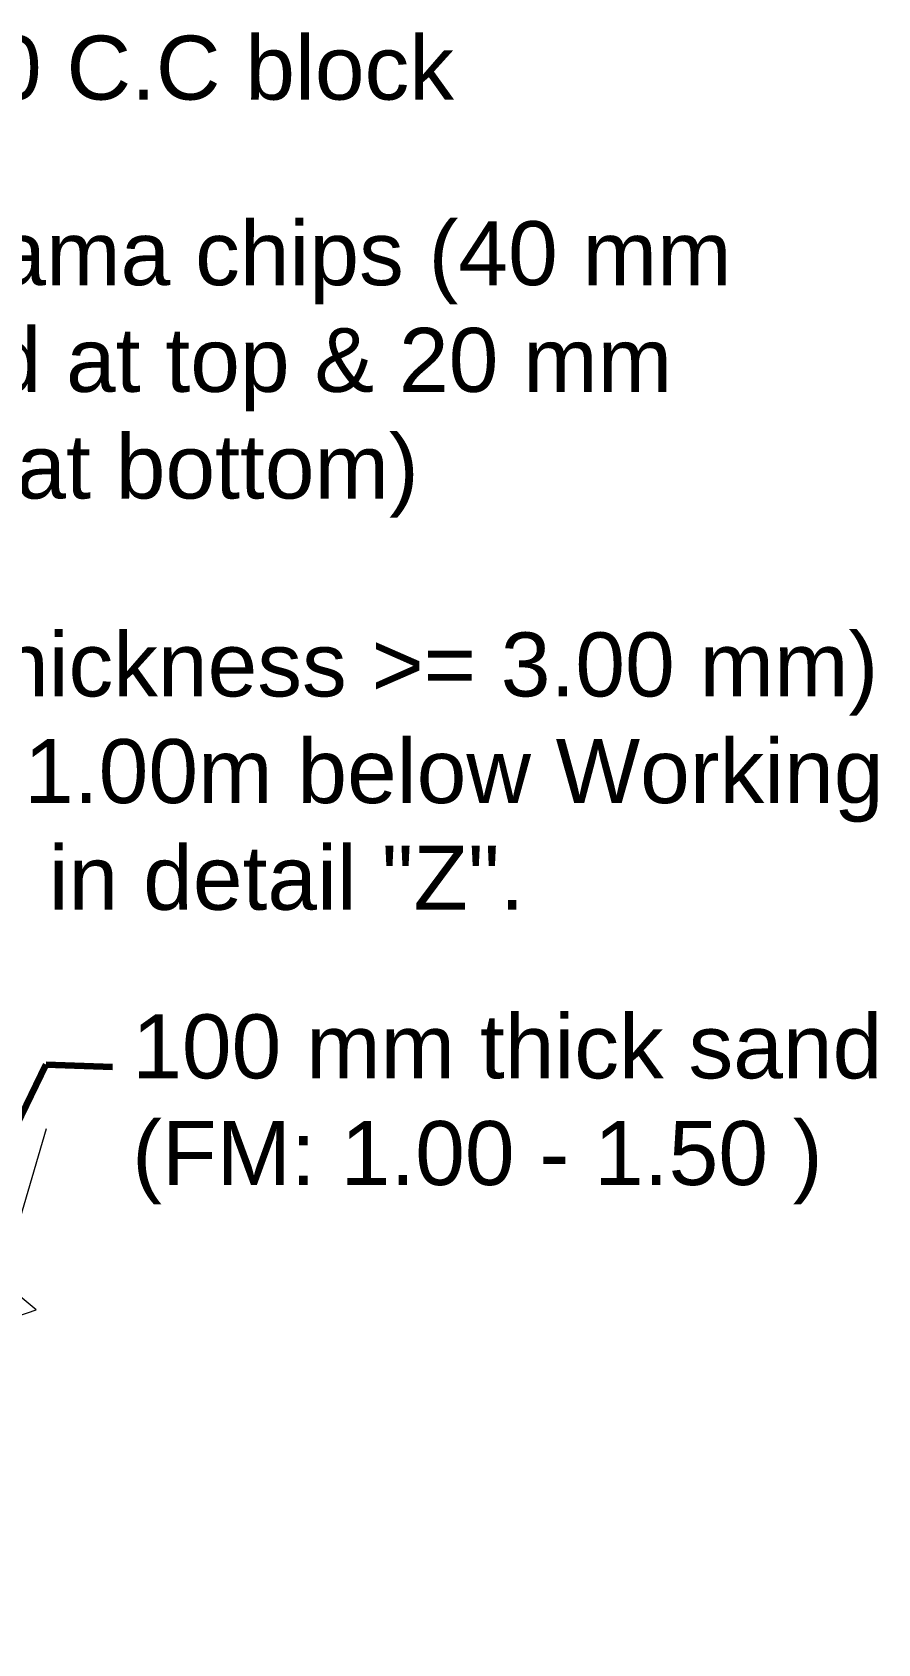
# Model space of a CAD drawing. Header units: inches. Extents: x -8940 to 26362, y -28010 to 990.
# Drawn here: x 4078.68 to 4091.59, y -21419.3 to -21394.68 of the extents above; entities that cross this region are included whole.
import ezdxf

# ---------------------------------------------------------------- set-up
doc = ezdxf.new("R2010")
doc.units = ezdxf.units.IN
doc.header["$MEASUREMENT"] = 0
doc.layers.add('LINE', color=7, linetype='Continuous')
doc.styles.get("Standard").update_dxf_attribs({"font": 'arial.ttf'})
doc.dimstyles.get("Standard").update_dxf_attribs({"dimtxt": 0.18, "dimasz": 0.18, "dimexe": 0.18, "dimexo": 0.0625, "dimgap": 0.09, "dimtad": 0, "dimtih": 1, "dimtoh": 1, "dimdec": 4, "dimzin": 0, "dimdsep": 46, "dimtxsty": 'Standard', "dimcen": 0.09, "dimadec": 0, "dimazin": 0, "dimtfac": 1, "dimtdec": 4, "dimtofl": 0, "dimtmove": 0, "dimatfit": 3, "dimfxl": 1, "dimtolj": 1, "dimtzin": 0, "dimarcsym": 0})

msp = doc.modelspace()

# ---------------------------------------------------------------- linework, layer by layer
at = {"layer": 'LINE', "color": 7, "lineweight": 20, "ltscale": 0.5}
msp.add_lwpolyline([(4076.508821, -21419.296941), (4077.827274, -21415.009754), (4077.198321, -21414.724158), (4078.736069, -21414.198032), (4078.212633, -21413.756692), (4078.894092, -21411.424353)], dxfattribs=at)
msp.add_lwpolyline([(4076.508821, -21419.296941), (4077.827274, -21415.009754), (4077.198321, -21414.724158), (4078.736069, -21414.198032), (4078.212633, -21413.756692), (4078.894092, -21411.424353)], dxfattribs=at)

# ---------------------------------------------------------------- texts
at = {"layer": 'LINE', "color": 0, "linetype": 'ByBlock', "lineweight": 20, "ltscale": 0.5, "char_height": 0.9775, "attachment_point": 1}
for s, insert in [('1- layer 450x450x300 C.C block', (4065.690749, -21394.733689)), ('100 mm thick pick jhama chips (40 mm\\Pto 20 mm well graded at top & 20 mm \\Pto 5 mm well graded at bottom) ', (4065.76228, -21397.567993)), ('100 mm thick pick jhama chips (40 mm\\Pto 20 mm well graded at top & 20 mm \\Pto 5 mm well graded at bottom) ', (4065.76228, -21397.567993)), ('Geo textile filter (thickness >= 3.00 mm)\\Pshall be extended 1.00m below Working \\PLow WL as shown in detail "Z".', (4067.470929, -21403.849422)), ('Geo textile filter (thickness >= 3.00 mm)\\Pshall be extended 1.00m below Working \\PLow WL as shown in detail "Z".', (4067.470929, -21403.849422)), ('100 mm thick sand \\P(FM: 1.00 - 1.50 )', (4080.205115, -21409.683284)), ('100 mm thick sand \\P(FM: 1.00 - 1.50 )', (4080.205115, -21409.683284))]:
    msp.add_mtext(s, dxfattribs=dict(at, insert=insert))

# ---------------------------------------------------------------- leaders
at = {"layer": 'LINE', "color": 7, "lineweight": 20, "ltscale": 0.5}
msp.add_leader([(4075.28052, -21417.886835), (4078.890059, -21410.450476), (4079.90567, -21410.482357)], dimstyle='Standard', override={"dimtxt": 0.9, "dimasz": 0.7, "dimclrd": 7, "dimclre": 7, "dimclrt": 7, "dimlwd": 65535, "dimlwe": 65535}, dxfattribs=at)
msp.add_leader([(4075.28052, -21417.886835), (4078.890059, -21410.450476), (4079.90567, -21410.482357)], dimstyle='Standard', override={"dimtxt": 0.9, "dimasz": 0.7, "dimclrd": 7, "dimclre": 7, "dimclrt": 7, "dimlwd": 65535, "dimlwe": 65535}, dxfattribs=at)

doc.saveas('drawing.dxf')
